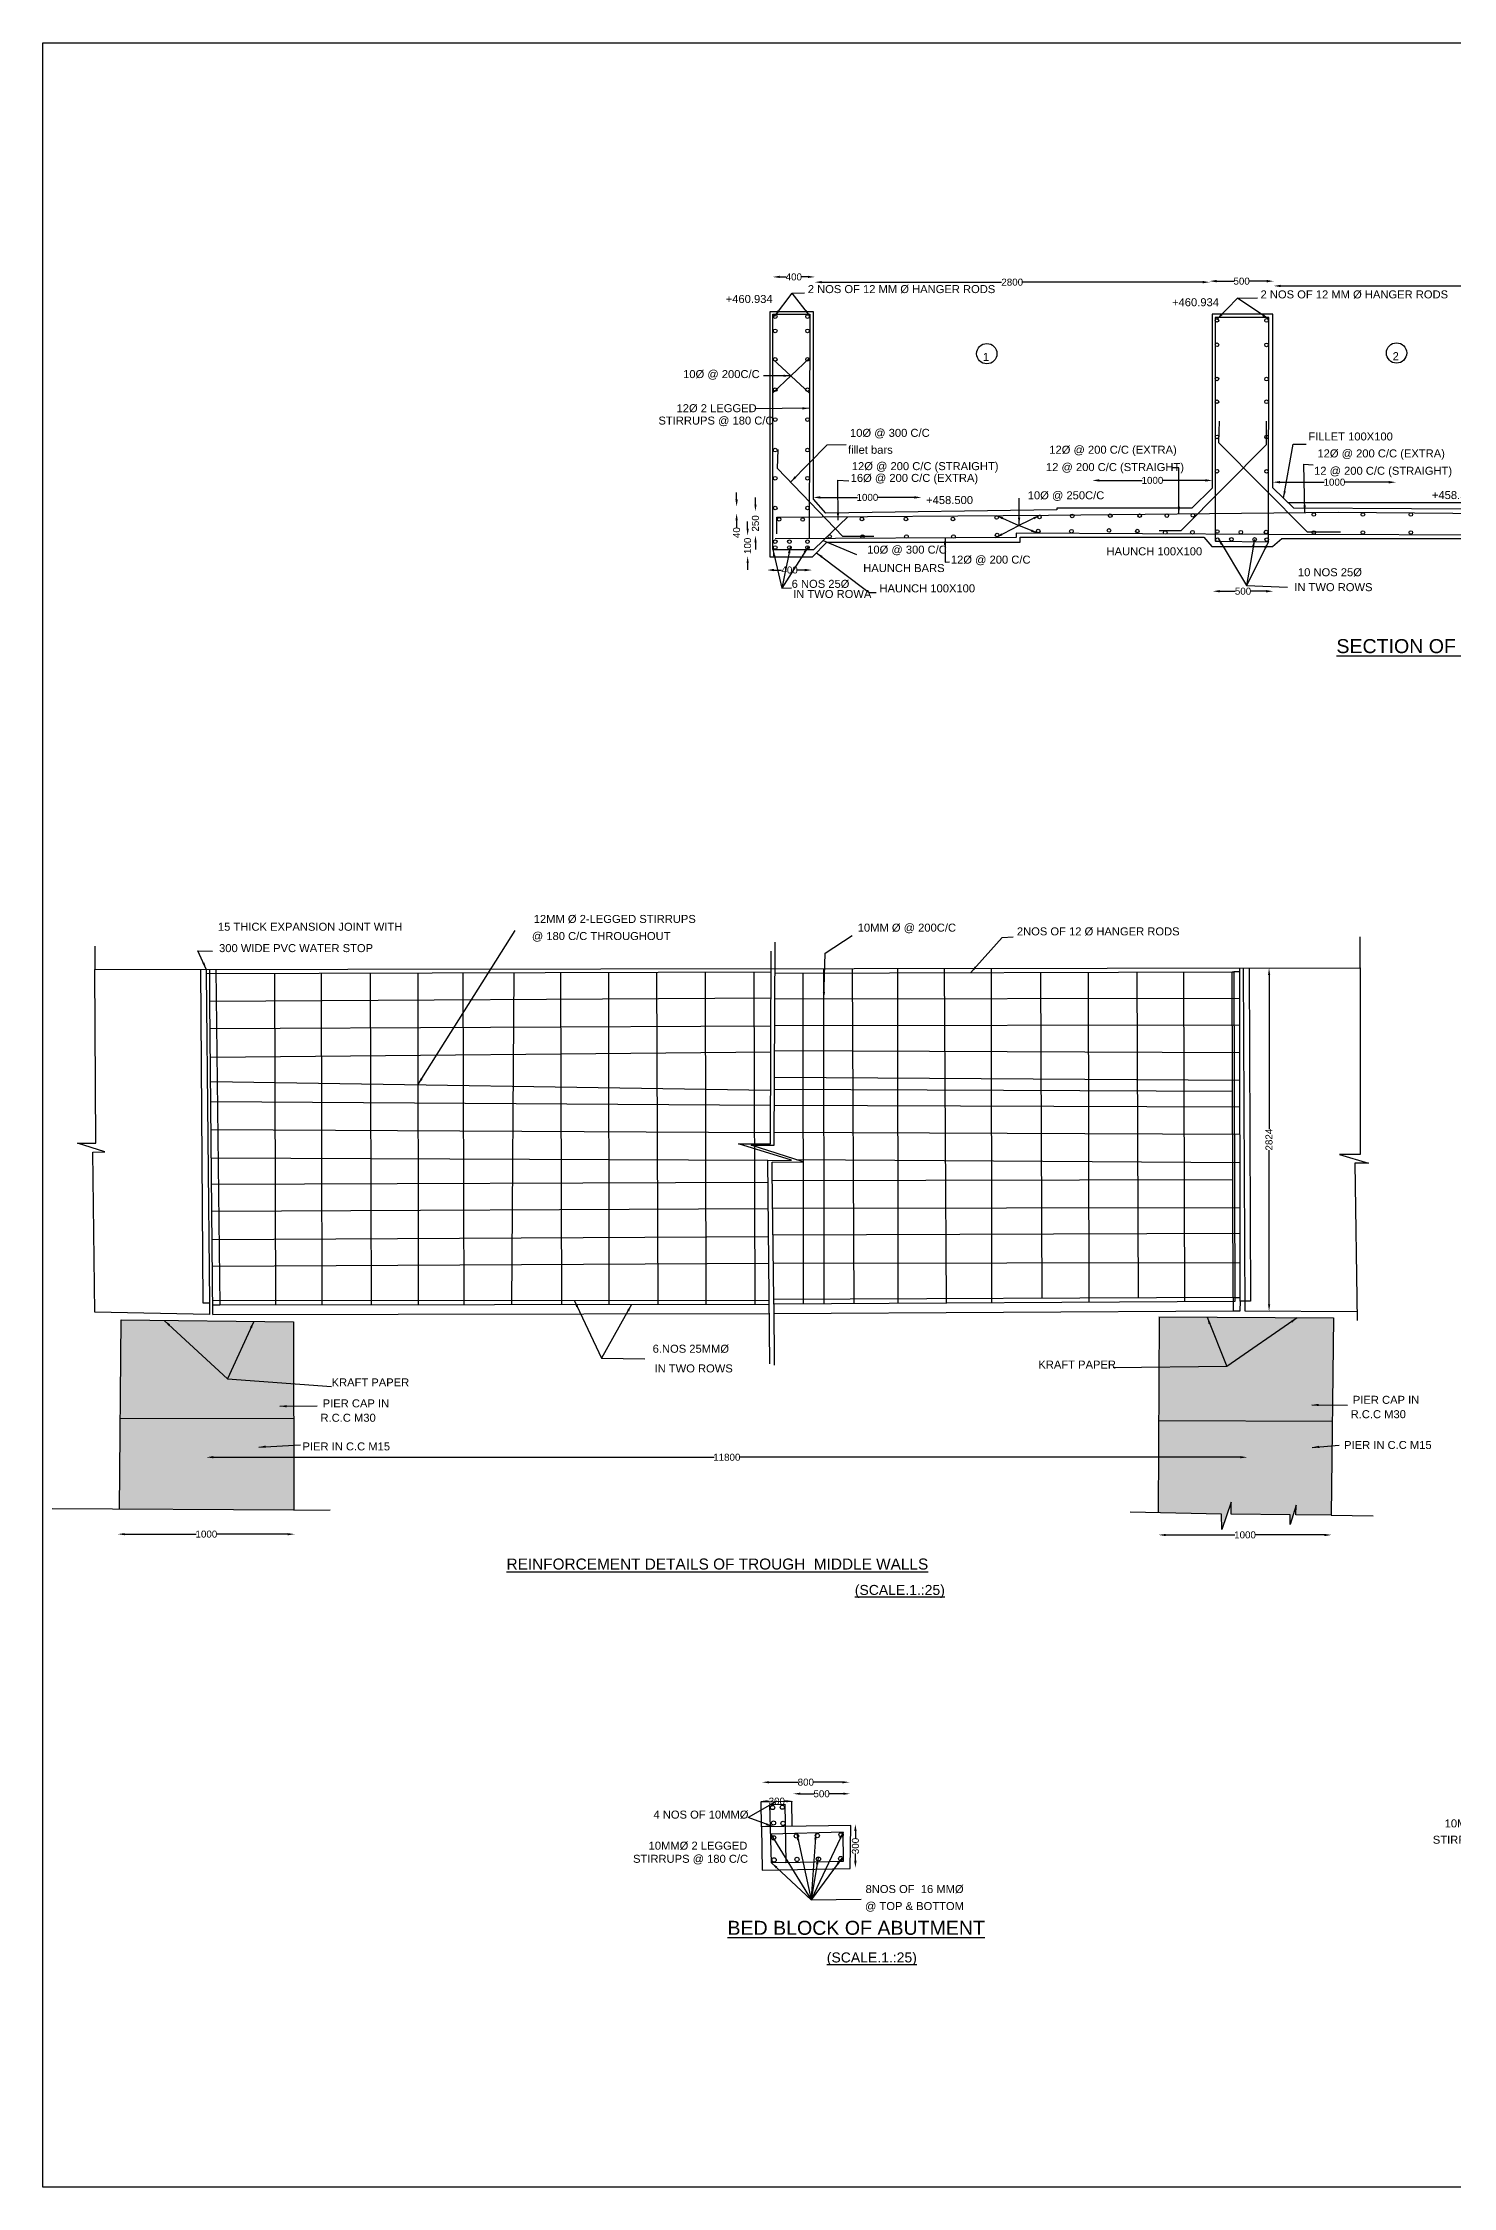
# Model space of a CAD drawing. Header units: millimetres. Extents: x 2522168 to 2539853, y 44351392 to 44362110.
# Drawn here: x 2522168 to 2529219, y 44351392 to 44362110 of the extents above; entities that cross this region are included whole.
import ezdxf

# ---------------------------------------------------------------- set-up
doc = ezdxf.new("R2010")
doc.units = ezdxf.units.MM
doc.header["$MEASUREMENT"] = 0
for name, color, linetype in [('DIMENSION', 7, 'Continuous'), ('DRAWING', 2, 'Continuous'), ('TEXT', 7, 'Continuous')]:
    doc.layers.add(name, color=color, linetype=linetype)
doc.styles.get("Standard").update_dxf_attribs({"font": 'arial.ttf', "height": 35})
doc.dimstyles.get("Standard").update_dxf_attribs({"dimtxt": 35, "dimasz": 35, "dimexe": 0.18, "dimexo": 0.0625, "dimgap": 0.09, "dimtad": 0, "dimdec": 0, "dimzin": 0, "dimdsep": 46, "dimtxsty": 'Standard', "dimcen": 0.09, "dimse1": 1, "dimse2": 1, "dimadec": 0, "dimazin": 0, "dimtfac": 1, "dimtdec": 0, "dimtofl": 0, "dimtmove": 0, "dimatfit": 3, "dimfxl": 1, "dimtolj": 1, "dimtzin": 0, "dimarcsym": 0})
pattern_1 = [(50, (0, 0), (35.86300913, -3.13760675), [3.75, -41.25]), (355, (0, 0), (-6.93756668, 37.609606685), [3, -33]), (100.4514, (2.99, -0.26), (28.925469086, 34.471977103), [3.1870095, -35.0571056]), (46.1842, (0, 10), (53.36205243, -8.275950716), [5.625, -61.875]), (96.6356, (4.447, 9.31), (46.73313528, 48.705893545), [4.7805144, -52.58565]), (351.1842, (0, 10), (46.73309726, 48.705930046), [4.5, -49.5]), (21, (5, 7.5), (29.845352606, -20.130944533), [3.75, -41.25]), (326, (5, 7.5), (12.165766596, 36.257502252), [3, -33]), (71.4514, (7.487, 5.822), (42.01113143, 16.126524835), [3.1870095, -35.0571056]), (37.5, (0, 0), (0.607992766, 16.6446926916), [0, -32.6, 0, -33.5, 0, -33.125]), (7.5, (0, 0), (13.153476872, 19.720585594), [0, -19.1, 0, -31.85, 0, -12.625]), (327.5, (-11.15, 0), (26.6911218086, -1.1277435867), [0, -12.5, 0, -39, 0, -51.75]), (317.5, (-16.15, 0), (29.159308467, 5.005249117), [0, -16.25, 0, -25.9, 0, -36.75])]

# ---------------------------------------------------------------- blocks, each defined once
blk = doc.blocks.new('*D53')
at = {"layer": 'Defpoints', "color": 0, "transparency": 16777216}
for p in [(2525817, 44360934), (2526030, 44360940), (2526030, 44360934)]:
    blk.add_point(p, dxfattribs=at)
at = {"layer": 'DIMENSION', "color": 0, "lineweight": -2, "transparency": 16777216}
for p, q in [((2525852, 44360940), (2525884, 44360940)), ((2525994, 44360940), (2525963, 44360940))]:
    blk.add_line(p, q, dxfattribs=at)
at = {"layer": 'DIMENSION', "color": 0, "transparency": 16777216}
for points in [[(2525852, 44360946), (2525852, 44360935), (2525817, 44360940)], [(2525994, 44360946), (2525994, 44360935), (2526030, 44360940)]]:
    blk.add_solid(points, dxfattribs=at)
at = {"layer": 'DIMENSION', "color": 0, "transparency": 16777216, "insert": (2525923, 44360940), "char_height": 35, "attachment_point": 5}
blk.add_mtext('\\A1;400', dxfattribs=at)
blk = doc.blocks.new('*D54')
at = {"layer": 'Defpoints', "color": 0, "transparency": 16777216}
for p in [(2526028, 44360940), (2528002, 44360932), (2528002, 44360914)]:
    blk.add_point(p, dxfattribs=at)
at = {"layer": 'DIMENSION', "color": 0, "lineweight": -2, "transparency": 16777216}
for p, q in [((2526063, 44360914), (2526962, 44360914)), ((2527967, 44360914), (2527068, 44360914))]:
    blk.add_line(p, q, dxfattribs=at)
at = {"layer": 'DIMENSION', "color": 0, "transparency": 16777216}
for points in [[(2526063, 44360920), (2526063, 44360908), (2526028, 44360914)], [(2527967, 44360920), (2527967, 44360908), (2528002, 44360914)]]:
    blk.add_solid(points, dxfattribs=at)
at = {"layer": 'DIMENSION', "color": 0, "transparency": 16777216, "insert": (2527015, 44360914), "char_height": 35, "attachment_point": 5}
blk.add_mtext('\\A1;2800', dxfattribs=at)
blk = doc.blocks.new('*D55')
at = {"layer": 'Defpoints', "color": 0, "transparency": 16777216}
for p in [(2528002, 44360914), (2528322, 44360919), (2528322, 44360912)]:
    blk.add_point(p, dxfattribs=at)
at = {"layer": 'DIMENSION', "color": 0, "lineweight": -2, "transparency": 16777216}
for p, q in [((2528037, 44360919), (2528124, 44360919)), ((2528288, 44360919), (2528201, 44360919))]:
    blk.add_line(p, q, dxfattribs=at)
at = {"layer": 'DIMENSION', "color": 0, "transparency": 16777216}
for points in [[(2528037, 44360925), (2528037, 44360913), (2528002, 44360919)], [(2528288, 44360925), (2528288, 44360913), (2528322, 44360919)]]:
    blk.add_solid(points, dxfattribs=at)
at = {"layer": 'DIMENSION', "color": 0, "transparency": 16777216, "insert": (2528162, 44360919), "char_height": 35, "attachment_point": 5}
blk.add_mtext('\\A1;500', dxfattribs=at)
blk = doc.blocks.new('*D56')
at = {"layer": 'Defpoints', "color": 0, "transparency": 16777216}
for p in [(2528322, 44360919), (2530436, 44360922), (2530436, 44360895)]:
    blk.add_point(p, dxfattribs=at)
at = {"layer": 'DIMENSION', "color": 0, "lineweight": -2, "transparency": 16777216}
for p, q in [((2528358, 44360895), (2529327, 44360895)), ((2530401, 44360895), (2529432, 44360895))]:
    blk.add_line(p, q, dxfattribs=at)
at = {"layer": 'DIMENSION', "color": 0, "transparency": 16777216}
for points in [[(2528358, 44360901), (2528358, 44360889), (2528322, 44360895)], [(2530401, 44360901), (2530401, 44360889), (2530436, 44360895)]]:
    blk.add_solid(points, dxfattribs=at)
at = {"layer": 'DIMENSION', "color": 0, "transparency": 16777216, "insert": (2529379, 44360895), "char_height": 35, "attachment_point": 5}
blk.add_mtext('\\A1;2800', dxfattribs=at)
blk = doc.blocks.new('*D63')
at = {"layer": 'Defpoints', "color": 0, "transparency": 16777216}
for p in [(2528318, 44359912), (2528934, 44359914), (2528934, 44359910)]:
    blk.add_point(p, dxfattribs=at)
at = {"layer": 'DIMENSION', "color": 0, "lineweight": -2, "transparency": 16777216}
for p, q in [((2528354, 44359914), (2528575, 44359914)), ((2528898, 44359914), (2528677, 44359914))]:
    blk.add_line(p, q, dxfattribs=at)
at = {"layer": 'DIMENSION', "color": 0, "transparency": 16777216}
for points in [[(2528354, 44359920), (2528354, 44359908), (2528318, 44359914)], [(2528898, 44359920), (2528898, 44359908), (2528934, 44359914)]]:
    blk.add_solid(points, dxfattribs=at)
at = {"layer": 'DIMENSION', "color": 0, "transparency": 16777216, "insert": (2528626, 44359914), "char_height": 35, "attachment_point": 5}
blk.add_mtext('\\A1;1000', dxfattribs=at)
blk = doc.blocks.new('*D64')
at = {"layer": 'Defpoints', "color": 0, "transparency": 16777216}
for p in [(2527416, 44359923), (2527416, 44359912), (2528016, 44359916)]:
    blk.add_point(p, dxfattribs=at)
at = {"layer": 'DIMENSION', "color": 0, "lineweight": -2, "transparency": 16777216}
for p, q in [((2527450, 44359923), (2527665, 44359923)), ((2527980, 44359923), (2527766, 44359923))]:
    blk.add_line(p, q, dxfattribs=at)
at = {"layer": 'DIMENSION', "color": 0, "transparency": 16777216}
for points in [[(2527450, 44359929), (2527450, 44359917), (2527416, 44359923)], [(2527980, 44359929), (2527980, 44359917), (2528016, 44359923)]]:
    blk.add_solid(points, dxfattribs=at)
at = {"layer": 'DIMENSION', "color": 0, "transparency": 16777216, "insert": (2527716, 44359923), "char_height": 35, "attachment_point": 5}
blk.add_mtext('\\A1;1000', dxfattribs=at)
blk = doc.blocks.new('*D65')
at = {"layer": 'Defpoints', "color": 0, "transparency": 16777216}
for p in [(2528018, 44359366), (2528320, 44359369), (2528320, 44359362)]:
    blk.add_point(p, dxfattribs=at)
at = {"layer": 'DIMENSION', "color": 0, "lineweight": -2, "transparency": 16777216}
for p, q in [((2528053, 44359369), (2528130, 44359369)), ((2528284, 44359369), (2528207, 44359369))]:
    blk.add_line(p, q, dxfattribs=at)
at = {"layer": 'DIMENSION', "color": 0, "transparency": 16777216}
for points in [[(2528053, 44359375), (2528053, 44359363), (2528018, 44359369)], [(2528284, 44359375), (2528284, 44359363), (2528320, 44359369)]]:
    blk.add_solid(points, dxfattribs=at)
at = {"layer": 'DIMENSION', "color": 0, "transparency": 16777216, "insert": (2528169, 44359369), "char_height": 35, "attachment_point": 5}
blk.add_mtext('\\A1;500', dxfattribs=at)
blk = doc.blocks.new('*D66')
at = {"layer": 'Defpoints', "color": 0, "transparency": 16777216}
for p in [(2526014, 44359475), (2525790, 44359470), (2526014, 44359468)]:
    blk.add_point(p, dxfattribs=at)
at = {"layer": 'DIMENSION', "color": 0, "lineweight": -2, "transparency": 16777216}
for p, q in [((2525824, 44359475), (2525862, 44359475)), ((2525978, 44359475), (2525941, 44359475))]:
    blk.add_line(p, q, dxfattribs=at)
at = {"layer": 'DIMENSION', "color": 0, "transparency": 16777216}
for points in [[(2525824, 44359481), (2525824, 44359469), (2525790, 44359475)], [(2525978, 44359481), (2525978, 44359469), (2526014, 44359475)]]:
    blk.add_solid(points, dxfattribs=at)
at = {"layer": 'DIMENSION', "color": 0, "transparency": 16777216, "insert": (2525902, 44359475), "char_height": 35, "attachment_point": 5}
blk.add_mtext('\\A1;400', dxfattribs=at)
blk = doc.blocks.new('*D67')
at = {"layer": 'Defpoints', "color": 0, "transparency": 16777216}
for p in [(2525688, 44359647), (2525684, 44359546), (2525692, 44359546)]:
    blk.add_point(p, dxfattribs=at)
at = {"layer": 'DIMENSION', "color": 0, "lineweight": -2, "transparency": 16777216}
for p, q in [((2525692, 44359682), (2525692, 44359717)), ((2525692, 44359510), (2525692, 44359476))]:
    blk.add_line(p, q, dxfattribs=at)
at = {"layer": 'DIMENSION', "color": 0, "transparency": 16777216}
for points in [[(2525687, 44359682), (2525698, 44359682), (2525692, 44359647)], [(2525687, 44359510), (2525698, 44359510), (2525692, 44359546)]]:
    blk.add_solid(points, dxfattribs=at)
at = {"layer": 'DIMENSION', "color": 0, "transparency": 16777216, "insert": (2525692, 44359596), "char_height": 35, "attachment_point": 5, "rotation": 90}
blk.add_mtext('\\A1;100', dxfattribs=at)
blk = doc.blocks.new('*D68')
at = {"layer": 'Defpoints', "color": 0, "transparency": 16777216}
for p in [(2525684, 44359768), (2525731, 44359768), (2525678, 44359648)]:
    blk.add_point(p, dxfattribs=at)
at = {"layer": 'DIMENSION', "color": 0, "lineweight": -2, "transparency": 16777216}
for p, q in [((2525731, 44359802), (2525731, 44359838)), ((2525731, 44359614), (2525731, 44359578))]:
    blk.add_line(p, q, dxfattribs=at)
at = {"layer": 'DIMENSION', "color": 0, "transparency": 16777216}
for points in [[(2525726, 44359802), (2525737, 44359802), (2525731, 44359768)], [(2525726, 44359614), (2525737, 44359614), (2525731, 44359648)]]:
    blk.add_solid(points, dxfattribs=at)
at = {"layer": 'DIMENSION', "color": 0, "transparency": 16777216, "insert": (2525731, 44359708), "char_height": 35, "attachment_point": 5, "rotation": 90}
blk.add_mtext('\\A1;250', dxfattribs=at)
blk = doc.blocks.new('*D69')
at = {"layer": 'Defpoints', "color": 0, "transparency": 16777216}
for p in [(2525637, 44359758), (2525638, 44359792), (2525638, 44359758)]:
    blk.add_point(p, dxfattribs=at)
at = {"layer": 'DIMENSION', "color": 0, "lineweight": -2, "transparency": 16777216}
for p, q in [((2525637, 44359828), (2525637, 44359862)), ((2525637, 44359723), (2525637, 44359688))]:
    blk.add_line(p, q, dxfattribs=at)
at = {"layer": 'DIMENSION', "color": 0, "transparency": 16777216}
for points in [[(2525631, 44359828), (2525643, 44359828), (2525637, 44359792)], [(2525631, 44359723), (2525643, 44359723), (2525637, 44359758)]]:
    blk.add_solid(points, dxfattribs=at)
at = {"layer": 'DIMENSION', "color": 0, "transparency": 16777216, "insert": (2525637, 44359662), "char_height": 35, "attachment_point": 5, "rotation": 90}
blk.add_mtext('\\A1;40', dxfattribs=at)
blk = doc.blocks.new('*D70')
at = {"layer": 'Defpoints', "color": 0, "transparency": 16777216}
for p in [(2528299, 44357486), (2528302, 44357486), (2528304, 44355769)]:
    blk.add_point(p, dxfattribs=at)
at = {"layer": 'TEXT', "color": 0, "lineweight": -2, "transparency": 16777216}
for p, q in [((2528299, 44357451), (2528299, 44356680)), ((2528299, 44355804), (2528299, 44356575))]:
    blk.add_line(p, q, dxfattribs=at)
at = {"layer": 'TEXT', "color": 0, "transparency": 16777216}
for points in [[(2528294, 44357451), (2528305, 44357451), (2528299, 44357486)], [(2528294, 44355804), (2528305, 44355804), (2528299, 44355769)]]:
    blk.add_solid(points, dxfattribs=at)
at = {"layer": 'TEXT', "color": 0, "transparency": 16777216, "insert": (2528299, 44356628), "char_height": 35, "attachment_point": 5, "rotation": 90}
blk.add_mtext('\\A1;2824', dxfattribs=at)
blk = doc.blocks.new('*D71')
at = {"layer": 'Defpoints', "color": 0, "transparency": 16777216}
for p in [(2527746, 44354652), (2528612, 44354652), (2528612, 44354641)]:
    blk.add_point(p, dxfattribs=at)
at = {"layer": 'TEXT', "color": 0, "lineweight": -2, "transparency": 16777216}
for p, q in [((2527782, 44354652), (2528128, 44354652)), ((2528576, 44354652), (2528230, 44354652))]:
    blk.add_line(p, q, dxfattribs=at)
at = {"layer": 'TEXT', "color": 0, "transparency": 16777216}
for points in [[(2527782, 44354657), (2527782, 44354646), (2527746, 44354652)], [(2528576, 44354657), (2528576, 44354646), (2528612, 44354652)]]:
    blk.add_solid(points, dxfattribs=at)
at = {"layer": 'TEXT', "color": 0, "transparency": 16777216, "insert": (2528179, 44354652), "char_height": 35, "attachment_point": 5}
blk.add_mtext('\\A1;1000', dxfattribs=at)
blk = doc.blocks.new('*D72')
at = {"layer": 'Defpoints', "color": 0, "transparency": 16777216}
for p in [(2522543, 44354665), (2523428, 44354664), (2523428, 44354656)]:
    blk.add_point(p, dxfattribs=at)
at = {"layer": 'TEXT', "color": 0, "lineweight": -2, "transparency": 16777216}
for p, q in [((2522578, 44354656), (2522935, 44354656)), ((2523393, 44354656), (2523036, 44354656))]:
    blk.add_line(p, q, dxfattribs=at)
at = {"layer": 'TEXT', "color": 0, "transparency": 16777216}
for points in [[(2522578, 44354661), (2522578, 44354650), (2522543, 44354656)], [(2523393, 44354661), (2523393, 44354650), (2523428, 44354656)]]:
    blk.add_solid(points, dxfattribs=at)
at = {"layer": 'TEXT', "color": 0, "transparency": 16777216, "insert": (2522986, 44354656), "char_height": 35, "attachment_point": 5}
blk.add_mtext('\\A1;1000', dxfattribs=at)
blk = doc.blocks.new('*D73')
at = {"layer": 'Defpoints', "color": 0, "transparency": 16777216}
for p in [(2522986, 44355042), (2528191, 44355040), (2528191, 44355032)]:
    blk.add_point(p, dxfattribs=at)
at = {"layer": 'DIMENSION', "color": 0, "lineweight": -2, "transparency": 16777216}
for p, q in [((2523020, 44355040), (2525524, 44355040)), ((2528156, 44355040), (2525652, 44355040))]:
    blk.add_line(p, q, dxfattribs=at)
at = {"layer": 'DIMENSION', "color": 0, "transparency": 16777216}
for points in [[(2523020, 44355046), (2523020, 44355035), (2522986, 44355040)], [(2528156, 44355046), (2528156, 44355035), (2528191, 44355040)]]:
    blk.add_solid(points, dxfattribs=at)
at = {"layer": 'DIMENSION', "color": 0, "transparency": 16777216, "insert": (2525588, 44355040), "char_height": 35, "attachment_point": 5}
blk.add_mtext('\\A1;11800', dxfattribs=at)
blk = doc.blocks.new('*D74')
at = {"layer": 'Defpoints', "color": 0, "transparency": 16777216}
for p in [(2525764, 44353379), (2526202, 44353416), (2526202, 44353388)]:
    blk.add_point(p, dxfattribs=at)
at = {"layer": 'DIMENSION', "color": 0, "lineweight": -2, "transparency": 16777216}
for p, q in [((2525799, 44353416), (2525944, 44353416)), ((2526166, 44353416), (2526021, 44353416))]:
    blk.add_line(p, q, dxfattribs=at)
at = {"layer": 'DIMENSION', "color": 0, "transparency": 16777216}
for points in [[(2525799, 44353421), (2525799, 44353410), (2525764, 44353416)], [(2526166, 44353421), (2526166, 44353410), (2526202, 44353416)]]:
    blk.add_solid(points, dxfattribs=at)
at = {"layer": 'DIMENSION', "color": 0, "transparency": 16777216, "insert": (2525983, 44353416), "char_height": 35, "attachment_point": 5}
blk.add_mtext('\\A1;800', dxfattribs=at)
blk = doc.blocks.new('*D75')
at = {"layer": 'Defpoints', "color": 0, "transparency": 16777216}
for p in [(2525756, 44353351), (2525920, 44353354), (2525920, 44353321)]:
    blk.add_point(p, dxfattribs=at)
at = {"layer": 'DIMENSION', "color": 0, "lineweight": -2, "transparency": 16777216}
for p, q in [((2525792, 44353321), (2525800, 44353321)), ((2525885, 44353321), (2525877, 44353321))]:
    blk.add_line(p, q, dxfattribs=at)
at = {"layer": 'DIMENSION', "color": 0, "transparency": 16777216}
for points in [[(2525792, 44353326), (2525792, 44353315), (2525756, 44353321)], [(2525885, 44353326), (2525885, 44353315), (2525920, 44353321)]]:
    blk.add_solid(points, dxfattribs=at)
at = {"layer": 'DIMENSION', "color": 0, "transparency": 16777216, "insert": (2525838, 44353321), "char_height": 35, "attachment_point": 5}
blk.add_mtext('\\A1;300', dxfattribs=at)
blk = doc.blocks.new('*D76')
at = {"layer": 'Defpoints', "color": 0, "transparency": 16777216}
for p in [(2525920, 44353354), (2526204, 44353359), (2526204, 44353358)]:
    blk.add_point(p, dxfattribs=at)
at = {"layer": 'DIMENSION', "color": 0, "lineweight": -2, "transparency": 16777216}
for p, q in [((2525955, 44353358), (2526024, 44353358)), ((2526170, 44353358), (2526101, 44353358))]:
    blk.add_line(p, q, dxfattribs=at)
at = {"layer": 'DIMENSION', "color": 0, "transparency": 16777216}
for points in [[(2525955, 44353364), (2525955, 44353353), (2525920, 44353358)], [(2526170, 44353364), (2526170, 44353353), (2526204, 44353358)]]:
    blk.add_solid(points, dxfattribs=at)
at = {"layer": 'DIMENSION', "color": 0, "transparency": 16777216, "insert": (2526062, 44353358), "char_height": 35, "attachment_point": 5}
blk.add_mtext('\\A1;500', dxfattribs=at)
blk = doc.blocks.new('*D77')
at = {"layer": 'Defpoints', "color": 0, "transparency": 16777216}
for p in [(2526251, 44353206), (2526231, 44352988), (2526246, 44352988)]:
    blk.add_point(p, dxfattribs=at)
at = {"layer": 'DIMENSION', "color": 0, "lineweight": -2, "transparency": 16777216}
for p, q in [((2526231, 44353172), (2526231, 44353136)), ((2526231, 44353023), (2526231, 44353059))]:
    blk.add_line(p, q, dxfattribs=at)
at = {"layer": 'DIMENSION', "color": 0, "transparency": 16777216}
for points in [[(2526225, 44353172), (2526237, 44353172), (2526231, 44353206)], [(2526225, 44353023), (2526237, 44353023), (2526231, 44352988)]]:
    blk.add_solid(points, dxfattribs=at)
at = {"layer": 'DIMENSION', "color": 0, "transparency": 16777216, "insert": (2526231, 44353097), "char_height": 35, "attachment_point": 5, "rotation": 90}
blk.add_mtext('\\A1;300', dxfattribs=at)
blk = doc.blocks.new('*D84')
at = {"layer": 'Defpoints', "color": 0, "transparency": 16777216}
for p in [(2526021, 44359830), (2526562, 44359838), (2526562, 44359830)]:
    blk.add_point(p, dxfattribs=at)
at = {"layer": 'DIMENSION', "color": 0, "lineweight": -2, "transparency": 16777216}
for p, q in [((2526056, 44359838), (2526241, 44359838)), ((2526526, 44359838), (2526342, 44359838))]:
    blk.add_line(p, q, dxfattribs=at)
at = {"layer": 'DIMENSION', "color": 0, "transparency": 16777216}
for points in [[(2526056, 44359844), (2526056, 44359832), (2526021, 44359838)], [(2526526, 44359844), (2526526, 44359832), (2526562, 44359838)]]:
    blk.add_solid(points, dxfattribs=at)
at = {"layer": 'DIMENSION', "color": 0, "transparency": 16777216, "insert": (2526291, 44359838), "char_height": 35, "attachment_point": 5}
blk.add_mtext('\\A1;1000', dxfattribs=at)

msp = doc.modelspace()

# ---------------------------------------------------------------- hatches: boundary and pattern name
at = {"layer": 'DIMENSION'}
h = msp.add_hatch(dxfattribs=at)
h.set_pattern_fill('AR-CONC', color=0, scale=5, style=0)
h.set_pattern_definition(pattern_1)
h.paths.add_polyline_path([(2523421.5, 44355717.5), (2522560.5, 44355726.5), (2522555.6, 44355233.5), (2523422.8, 44355235.8)])
h = msp.add_hatch(dxfattribs=at)
h.set_pattern_fill('AR-CONC', color=0, scale=5, style=0)
h.set_pattern_definition(pattern_1)
h.paths.add_polyline_path([(2528621, 44355736.5), (2527752, 44355741.5), (2527749, 44355224), (2528615, 44355221)])
h = msp.add_hatch(dxfattribs=at)
h.set_pattern_fill('AR-CONC', color=0, scale=5, style=0)
h.set_pattern_definition(pattern_1)
h.paths.add_polyline_path([(2523422.8, 44355235.8), (2522555.6, 44355233.5), (2522551, 44354780.5), (2523424, 44354776.5)])
h = msp.add_hatch(dxfattribs=at)
h.set_pattern_fill('AR-CONC', color=0, scale=5, style=0)
h.set_pattern_definition(pattern_1)
h.paths.add_polyline_path([(2528615, 44355221), (2527749, 44355224), (2527746.4, 44354761.9), (2528062, 44354755), (2528063, 44354678.5), (2528109.7, 44354816), (2528109, 44354755.5), (2528405, 44354752), (2528405, 44354704.5), (2528434.2, 44354801), (2528433.5, 44354752.5), (2528609.5, 44354750)])

# ---------------------------------------------------------------- linework, layer by layer
at = {"layer": 'DIMENSION', "color": 0}
msp.add_lwpolyline([(2539853, 44351392), (2522168.5, 44351392), (2522168.5, 44362110), (2539853, 44362110)], close=True, dxfattribs=at)
for points in [[(2528318.5, 44359885.5), (2528318.5, 44360754.5), (2528015.5, 44360754.5), (2528015.5, 44359916), (2528015.5, 44359884.5), (2527912.5, 44359785), (2527238.5, 44359785), (2527238.5, 44359775.5), (2526083.5, 44359760), (2526021, 44359829.5), (2526021, 44360765), (2525802.9, 44360765)], [(2525802.9, 44360765), (2525802.9, 44360761.3)], [(2525802.9, 44360761.3), (2525802.9, 44359540.4), (2526015.9, 44359540.4), (2526087.3, 44359613.9)], [(2525802.9, 44360761.3), (2525802.9, 44359540.4), (2526015.9, 44359540.4), (2526087.3, 44359613.9), (2527054.1, 44359613.9), (2527054.1, 44359640), (2527972.6, 44359640), (2528013.2, 44359592), (2528315.8, 44359592), (2528362.6, 44359633.4), (2529599.5, 44359633.4), (2529599.5, 44359555.7)], [(2525817.5, 44359578), (2525817.5, 44360753.5), (2526002.5, 44360753.5), (2525999.5, 44359631.5)], [(2528032, 44359619), (2528296, 44359616.5), (2528298, 44360736.5), (2528029.5, 44360737), (2528029, 44359619.5)], [(2526001.9, 44360534.5), (2525817.5, 44360361)], [(2525817.5, 44360529), (2526001.4, 44360359)], [(2527750.5, 44359672.5), (2527860.5, 44359672.5), (2528287, 44360102.5), (2528287, 44360218.5)], [(2528049.5, 44360218.5), (2528046.5, 44360113), (2528490.5, 44359666.5), (2528657, 44359665.5)], [(2526322.5, 44359643), (2526168.5, 44359642), (2525842, 44359982.5), (2525845, 44360077)], [(2529599.5, 44359778), (2528423.5, 44359783.5), (2528318.5, 44359885.5)], [(2528394.4, 44359811.8), (2529599.5, 44359811.8)], [(2525838, 44359656.5), (2525838, 44359739), (2527197, 44359749.5), (2528645.5, 44359764.5), (2529599.5, 44359755.5)], [(2526070, 44359623), (2526192, 44359740)], [(2525817.5, 44359578), (2526023.5, 44359578), (2526070, 44359623), (2526236, 44359553.5)], [(2529599.5, 44359650.1), (2528298, 44359652), (2527034.3, 44359659.3), (2527034.2, 44359637.9), (2525830, 44359630.5)], [(2528032, 44359619), (2528029, 44359619), (2528029, 44359619.5)], [(2522985.5, 44357479.2), (2522985.5, 44357457.5), (2523002, 44355812.2)], [(2522985.5, 44357457.5), (2525809.2, 44357466.5)], [(2525808.8, 44357334.5), (2523004, 44357318), (2523003.8, 44357479.2)], [(2525828.8, 44357460.1), (2528119, 44357466.2)], [(2526675, 44357483.9), (2526684.4, 44355809.9)], [(2526913, 44355811.1), (2526910.9, 44357484.2)], [(2527156.5, 44357463.6), (2527163.6, 44355833.8)], [(2527400.5, 44355813.9), (2527396, 44357464.3)], [(2527638, 44357464.9), (2527645.1, 44355835.9)], [(2527877.5, 44355816.6), (2527873, 44357465.6)], [(2528128.5, 44355837.9), (2528119.5, 44355838), (2528115, 44357466.5), (2528123, 44357466)], [(2528152.9, 44357466), (2528123, 44357466), (2528128.5, 44355838), (2528155, 44355838)], [(2528178.8, 44355820.4), (2528155, 44355820.3), (2528152.9, 44357485.7)], [(2528199.5, 44357485.8), (2528207, 44355820.5), (2528178.8, 44355820.4)], [(2528153.1, 44357332.5), (2525828.2, 44357330.5)], [(2523005.3, 44357183), (2525808.3, 44357196.5)], [(2525827.7, 44357198), (2528153.3, 44357201)], [(2525807.9, 44357065), (2523006.6, 44357039)], [(2528153.4, 44357061.5), (2525827.1, 44357071.8)], [(2523007.7, 44356918.5), (2525807.3, 44356875)], [(2525826.5, 44356940), (2528153.6, 44356925.5)], [(2525807.1, 44356798), (2523008.6, 44356817.6)], [(2525825.9, 44356800), (2528153.8, 44356792)], [(2528116.7, 44356868), (2525826.2, 44356878.2)], [(2523009.9, 44356678.5), (2525806.7, 44356663)], [(2528154, 44356653), (2525825.3, 44356663.3)], [(2525793, 44356524), (2523011.2, 44356536)], [(2525934.5, 44356528.1), (2528154.1, 44356513.5)], [(2523012.5, 44356406), (2525794, 44356415.5)], [(2528117.9, 44356426.5), (2525816.1, 44356421.4)], [(2525795.3, 44356282), (2523013.7, 44356269)], [(2525817.8, 44356285.4), (2528154.4, 44356288.3)], [(2528154.6, 44356159), (2525819.4, 44356150)], [(2523015, 44356128.5), (2525796.6, 44356143)], [(2525797.8, 44356008.5), (2523016.3, 44355993.5)], [(2525821.2, 44356010.2), (2528154.8, 44356013.1)], [(2528119.5, 44355838), (2525822, 44355828)], [(2523017.9, 44355823), (2525799.5, 44355826)], [(2525765, 44352976.5), (2526205, 44352984.5), (2526207.5, 44353200), (2525761.5, 44353193), (2525759.5, 44353318), (2525910.9, 44353320.4), (2525912.9, 44353195.4)], [(2525803.5, 44353305), (2525878, 44353306.5), (2525883.9, 44353015), (2525811.5, 44353013.5), (2525803.5, 44353305)], [(2525761.5, 44353193), (2525765.4, 44352976.5)], [(2525883.9, 44353015), (2526172.2, 44353020.8), (2526169.3, 44353166.6), (2525807.6, 44353156.6)]]:
    msp.add_lwpolyline(points, dxfattribs=at)
for centre, radius in [((2525830, 44360742), 9), ((2525830, 44360670.5), 9), ((2525991.5, 44360742), 9), ((2525991.5, 44360670.5), 9), ((2528039, 44360723), 9), ((2528286.5, 44360722.5), 9), ((2526888, 44360556.5), 50.8), ((2528039, 44360601), 9), ((2528286.5, 44360600.5), 9), ((2528936.5, 44360560), 50.8), ((2525830, 44360528), 9), ((2525991.5, 44360528), 9), ((2528039, 44360430), 9), ((2528286.5, 44360429.5), 9), ((2525830, 44360376.5), 9), ((2525991.5, 44360376.5), 9), ((2525830, 44360227), 9), ((2525991.5, 44360227), 9), ((2528039, 44360316.5), 9), ((2528286.5, 44360316), 9), ((2528039, 44360140.5), 9), ((2528286.5, 44360140), 9), ((2525830, 44360074.5), 9), ((2525991.5, 44360074.5), 9), ((2525830, 44359934), 9), ((2525991.5, 44359934), 9), ((2528039, 44359969), 9), ((2528286.5, 44359968.5), 9), ((2525830, 44359785), 9), ((2525991.5, 44359785), 9), ((2525849.5, 44359728.5), 9), ((2525967.5, 44359727.5), 9), ((2526263.5, 44359730), 9), ((2526483.5, 44359730), 9), ((2526718.5, 44359730), 9), ((2526937, 44359737.5), 9), ((2527151.5, 44359740), 9), ((2527315, 44359745.5), 9), ((2527505, 44359746.5), 9), ((2527652, 44359746.5), 9), ((2527788, 44359747), 9), ((2527918.5, 44359748.5), 9), ((2528523, 44359752.5), 9), ((2528768.5, 44359752.5), 9), ((2529008, 44359752.5), 9), ((2525830, 44359617), 9), ((2525830, 44359587.5), 9), ((2525901, 44359617), 9), ((2525901, 44359587.5), 9), ((2525991.5, 44359617), 9), ((2525991.5, 44359587.5), 9), ((2526102, 44359642.5), 9), ((2526266, 44359642.5), 9), ((2526486, 44359642.5), 9), ((2526721, 44359642.5), 9), ((2526939.5, 44359650), 9), ((2527145, 44359670), 9), ((2527311, 44359669), 9), ((2527499, 44359673), 9), ((2527640.5, 44359670), 9), ((2527780, 44359662.5), 9), ((2527916, 44359664), 9), ((2528040.5, 44359667.5), 9), ((2528041.5, 44359626.5), 9), ((2528111, 44359628.5), 9), ((2528158, 44359664), 9), ((2528227, 44359628), 9), ((2528284.5, 44359665), 9), ((2528287.5, 44359627), 9), ((2528523, 44359662.5), 9), ((2528768.5, 44359662.5), 9), ((2529008, 44359662.5), 9), ((2525817, 44353289.5), 10.6), ((2525865.5, 44353291), 10.6), ((2525821.5, 44353212), 10.6), ((2525822, 44353138), 10.6), ((2525869.5, 44353210), 10.6), ((2525936, 44353147.5), 10.6), ((2526040.5, 44353149), 10.6), ((2526159.5, 44353153), 10.6), ((2525939, 44353030), 10.6), ((2526046, 44353032), 10.6), ((2526157.5, 44353034.5), 10.6), ((2525824.5, 44353027.5), 10.6)]:
    msp.add_circle(centre, radius, dxfattribs=at)
at = {"layer": 'DRAWING', "color": 0}
for points in [[(2522428, 44357595.5), (2522428, 44357478.5), (2528754.5, 44357486.5), (2528754.5, 44357641)], [(2525802.5, 44355507), (2525793, 44356524), (2525912, 44356524.5), (2525646.5, 44356607), (2525806.5, 44356607), (2525809.5, 44357570.5)], [(2525823.5, 44355805), (2525823.4, 44355828), (2525815.5, 44356472), (2525815, 44356515), (2525969.9, 44356516.8), (2525710.5, 44356599.5), (2525825, 44356599.5), (2525829.5, 44357614.5)], [(2522957, 44357479.2), (2522969, 44355812), (2523002, 44355812.2), (2523002.4, 44355753), (2522427.5, 44355765.5), (2522419, 44356565.5), (2522478.5, 44356566.1), (2522341, 44356610.5), (2522432.5, 44356611), (2522428, 44357478.5)], [(2523034, 44357479.3), (2523053, 44355800), (2523018.1, 44355799.7)], [(2523334, 44355800.5), (2523328.7, 44357458.6)], [(2523560.5, 44357459.3), (2523563.2, 44355800.8)], [(2523811.5, 44355801.2), (2523806.2, 44357460.1)], [(2524042.4, 44357460.9), (2524045.2, 44355801.6)], [(2524275, 44355802), (2524269.7, 44357461.6)], [(2524524, 44357462.4), (2524511, 44355802.4)], [(2524763, 44355802.8), (2524757.7, 44357463.1)], [(2524996, 44357463.9), (2524998.7, 44355803.2)], [(2525244, 44355803.6), (2525238.7, 44357464.7)], [(2525480.5, 44357465.5), (2525483.2, 44355804)], [(2525730.5, 44355804.4), (2525725.2, 44357466.2)], [(2525968, 44357460.4), (2525969.5, 44355805.8)], [(2526074.4, 44355806.4), (2526072.3, 44357483.1)], [(2526214.5, 44357483.3), (2526223.9, 44355807.3)], [(2526444.5, 44355808.5), (2526442.4, 44357483.6)], [(2528738.4, 44355766.4), (2528179, 44355770), (2528171.5, 44357485.8)], [(2528754.5, 44357486.5), (2528754.5, 44356553.5), (2528651.5, 44356553.5), (2528796, 44356509.5), (2528727.5, 44356509.5), (2528739, 44355724)], [(2523018.5, 44355754), (2523004, 44357318)], [(2528128.5, 44355838), (2528128.6, 44355818), (2525823.5, 44355805), (2525825.2, 44355500.5)], [(2528119.5, 44355838), (2528119.1, 44355772), (2528155.5, 44355771.8), (2528155.8, 44355820.3)], [(2522551, 44354780.5), (2522560.5, 44355726.5)], [(2522560.5, 44355726.5), (2523421.5, 44355717.5), (2523424, 44354776.5), (2523605, 44354777)], [(2523018.5, 44355754), (2525800.1, 44355759.5)], [(2525799.7, 44355804.5), (2523053, 44355800)], [(2525823.8, 44355759.5), (2528119.1, 44355772)], [(2527746.4, 44354761.9), (2527752, 44355741.5)], [(2527748, 44355741.5), (2528621, 44355736.5), (2528609.5, 44354750), (2528819, 44354747.6)], [(2522555.6, 44355233.5), (2523422.8, 44355235.8)], [(2527749, 44355224), (2528615, 44355221)], [(2523424, 44354776.5), (2522215.5, 44354782)], [(2528609.5, 44354750), (2528433.5, 44354752.5), (2528434.2, 44354801), (2528405, 44354704.5), (2528405, 44354752), (2528109, 44354755.5), (2528109.7, 44354816), (2528063, 44354678.5), (2528062, 44354755), (2527604.5, 44354765)]]:
    msp.add_lwpolyline(points, dxfattribs=at)

# ---------------------------------------------------------------- texts
at = {"layer": 'DIMENSION', "color": 0}
for s, height, p in [('2 NOS OF 12 MM Ø HANGER RODS', 40, (2525992.8, 44360859.3)), ('2 NOS OF 12 MM Ø HANGER RODS', 40, (2528256.6, 44360832.8)), ('+460.934', 40, (2525582.5, 44360810)), ('+460.934 ', 40, (2527814.1, 44360793.6)), ('1', 40, (2526868.5, 44360520.5)), ('2', 40, (2528917, 44360524)), ('10Ø @ 200C/C', 40, (2525369.6, 44360434.5)), ('STIRRUPS @ 180 C/C', 40, (2525246.3, 44360202.1)), ('12Ø 2 LEGGED', 40, (2525336.6, 44360264)), ('10Ø @ 300 C/C', 40, (2526204, 44360140.7)), ('FILLET 100X100', 40, (2528495.6, 44360122.7)), ('fillet bars', 40, (2526194, 44360056.1)), ('12Ø @ 200 C/C (STRAIGHT)', 40, (2526213, 44359974.4)), ('12 @ 200 C/C (STRAIGHT)', 40, (2527183.7, 44359969.7)), ('12Ø @ 200 C/C (EXTRA)', 40, (2527200.4, 44360056.5)), ('12Ø @ 200 C/C (EXTRA)', 40, (2528541, 44360038)), ('16Ø @ 200 C/C (EXTRA)', 40, (2526207.3, 44359915.4)), ('12 @ 200 C/C (STRAIGHT)', 40, (2528524.3, 44359951.2)), ('+458.500', 40, (2526584.4, 44359804.8)), ('10Ø @ 250C/C', 40, (2527092.6, 44359828.6)), ('+458.500', 40, (2529113.3, 44359829.7)), ('10Ø @ 300 C/C', 40, (2526289.8, 44359557)), ('HAUNCH 100X100', 40, (2527486.5, 44359548.5)), ('HAUNCH BARS', 40, (2526270.1, 44359464.9)), ('12Ø @ 200 C/C', 40, (2526708.3, 44359507)), ('10 NOS 25Ø', 40, (2528443.5, 44359443.9)), ('6 NOS 25Ø ', 40, (2525912.2, 44359386)), ('IN TWO ROWA', 40, (2525919.7, 44359335.4)), ('HAUNCH 100X100', 40, (2526351.1, 44359363.5)), ('IN TWO ROWS', 40, (2528425.2, 44359369.4)), ('%%USECTION OF TROUGH WITH REINFORCEMENT DETAILS', 70, (2528636, 44359059.7)), ('15 THICK EXPANSION JOINT WITH', 40, (2523043.7, 44357672)), ('@ 180 C/C THROUGHOUT', 40, (2524613.4, 44357625.5)), ('12MM Ø 2-LEGGED STIRRUPS', 40, (2524622.7, 44357711)), ('10MM Ø @ 200C/C', 40, (2526242.6, 44357667.5)), ('2NOS OF 12 Ø HANGER RODS', 40, (2527038.3, 44357648.8)), ('300 WIDE PVC WATER STOP', 40, (2523049.5, 44357565.2)), ('6.NOS 25MMØ', 40, (2525217.3, 44355562.6)), ('KRAFT PAPER', 40, (2527145.7, 44355483.5)), ('KRAFT PAPER', 40, (2523612, 44355394.5)), ('IN TWO ROWS', 40, (2525226.8, 44355464.3)), ('PIER CAP IN', 40, (2523567.5, 44355289.5)), ('PIER CAP IN', 40, (2528718.1, 44355307.3)), ('R.C.C M30', 40, (2523556.5, 44355217.7)), ('R.C.C M30', 40, (2528707.1, 44355235.4)), ('PIER IN C.C M15', 40, (2523466.5, 44355074.5)), ('PIER IN C.C M15', 40, (2528674.3, 44355081.6)), ('%%UREINFORCEMENT DETAILS OF TROUGH  MIDDLE WALLS', 55, (2524486.5, 44354479)), ('%%U(SCALE.1.:25)', 50, (2526228, 44354352)), ('4 NOS OF 10MMØ', 40, (2525221.4, 44353234)), ('STIRRUPS @ 200 C/C', 40, (2529118, 44353108.4)), ('10MM Ø 2 LEGGED', 40, (2529177.1, 44353190)), ('STIRRUPS @ 180 C/C', 40, (2525119.3, 44353013.1)), ('10MMØ 2 LEGGED', 40, (2525197.1, 44353078.7)), ('8NOS OF  16 MMØ', 40, (2526281.6, 44352861.9)), ('%%UBED BLOCK OF ABUTMENT', 70, (2525591.3, 44352653.1)), ('@ TOP & BOTTOM', 40, (2526279.2, 44352776.9)), ('%%U(SCALE.1.:25)', 50, (2526088, 44352515))]:
    msp.add_text(s, height=height, dxfattribs=at).set_placement(p)

# ---------------------------------------------------------------- dimensions: what is measured, and where the dimension line sits
for base, p1, p2, text, picture, middle in [((2526029.5, 44360940.5), (2525817, 44360933.5), (2526029.5, 44360934.5), '400', '*D53', (2525923.2, 44360940.5)), ((2528002, 44360914), (2526028, 44360940.3), (2528002, 44360932.5), '2800', '*D54', (2527015, 44360914)), ((2528322.5, 44360919), (2528002, 44360914), (2528322.5, 44360911.5), '500', '*D55', (2528162.2, 44360919)), ((2530436, 44360895), (2528322.5, 44360919), (2530436, 44360922.5), '2800', '*D56', (2529379.2, 44360895)), ((2527415.5, 44359923), (2528015.5, 44359916), (2527415.5, 44359911.5), '1000', '*D64', (2527715.5, 44359923)), ((2528933.5, 44359914), (2528318.5, 44359911.5), (2528933.5, 44359910), '1000', '*D63', (2528626, 44359914)), ((2526561.5, 44359838), (2526021, 44359829.5), (2526561.5, 44359829.5), '1000', '*D84', (2526291.2, 44359838)), ((2526013.5, 44359475), (2525789.5, 44359470.5), (2526013.5, 44359468.5), '400', '*D66', (2525901.5, 44359475)), ((2528319.5, 44359369), (2528018, 44359366), (2528319.5, 44359361.5), '500', '*D65', (2528168.8, 44359369)), ((2528191, 44355040.5), (2522985.5, 44355041.5), (2528191, 44355032.5), '11800', '*D73', (2525588.2, 44355040.5)), ((2526201.5, 44353415.5), (2525764, 44353379), (2526201.5, 44353387.5), '800', '*D74', (2525982.8, 44353415.5)), ((2526204.5, 44353358.5), (2525920, 44353354.5), (2526204.5, 44353359), '500', '*D76', (2526062.2, 44353358.5)), ((2525920, 44353320.6), (2525756.5, 44353351), (2525920, 44353354.5), '300', '*D75', (2525838.2, 44353320.6))]:
    dim = msp.add_linear_dim(base=base, p1=p1, p2=p2, text=text, dimstyle='Standard', dxfattribs=at)
    dim.commit()
    dim.dimension.update_dxf_attribs({"geometry": picture, "text_midpoint": middle})
for base, p1, p2, text, picture, middle in [((2525637, 44359758), (2525637.5, 44359792.5), (2525638.5, 44359758), '40', '*D69', (2525637, 44359662.2)), ((2525731.5, 44359767.5), (2525678, 44359648.5), (2525683.5, 44359767.5), '250', '*D68', (2525731.5, 44359708)), ((2525692.5, 44359545.5), (2525688, 44359647), (2525684, 44359545.5), '100', '*D67', (2525692.5, 44359596.2)), ((2526231, 44352988), (2526251, 44353206.5), (2526246.5, 44352988), '300', '*D77', (2526231, 44353097.2))]:
    dim = msp.add_linear_dim(base=base, p1=p1, p2=p2, angle=90, text=text, dimstyle='Standard', dxfattribs=at)
    dim.commit()
    dim.dimension.update_dxf_attribs({"geometry": picture, "text_midpoint": middle})
at = {"layer": 'TEXT', "color": 0}
dim = msp.add_linear_dim(base=(2528299.5, 44357485.9), p1=(2528303.9, 44355769.2), p2=(2528301.7, 44357485.9), angle=90, text='2824', dimstyle='Standard', dxfattribs=at)
dim.commit()
dim.dimension.update_dxf_attribs({"geometry": '*D70', "text_midpoint": (2528299.5, 44356627.6)})
for base, p1, p2, picture, middle in [((2523428, 44354655.5), (2522543, 44354665), (2523428, 44354663.5), '*D72', (2522985.5, 44354655.5)), ((2528611.5, 44354651.5), (2527746.5, 44354651.5), (2528611.5, 44354641), '*D71', (2528179, 44354651.5))]:
    dim = msp.add_linear_dim(base=base, p1=p1, p2=p2, text='1000', dimstyle='Standard', dxfattribs=at)
    dim.commit()
    dim.dimension.update_dxf_attribs({"geometry": picture, "text_midpoint": middle})

# ---------------------------------------------------------------- leaders
at = {"layer": 'DIMENSION', "color": 0}
for points in [[(2525826.5, 44360743), (2525915, 44360859.5), (2525977, 44360860.5)], [(2526002.5, 44360745), (2525915, 44360859.5)], [(2528038.5, 44360728), (2528141.5, 44360834.5), (2528242, 44360835.5)], [(2528298, 44360729), (2528141.5, 44360834.5)], [(2525906.5, 44360446), (2525771, 44360446)], [(2526001.2, 44360283.5), (2525727.5, 44360280.5)], [(2525906.9, 44359914.9), (2526090, 44360100.5), (2526184.5, 44360102)], [(2528371, 44359834.5), (2528420.5, 44360103.5), (2528485.5, 44360105)], [(2526144, 44359725), (2526142.5, 44359924), (2526197.5, 44359921.5)], [(2527848.6, 44359756.2), (2527848.5, 44359986.5), (2527813, 44359986.5)], [(2528477.5, 44359762.8), (2528473.5, 44360003.5), (2528519.5, 44360001.5)], [(2527049.5, 44359701), (2527049.5, 44359834.5)], [(2526933, 44359637.3), (2527048.5, 44359698)], [(2526936, 44359747.5), (2527048.5, 44359698)], [(2527155, 44359749.2), (2527048.5, 44359698)], [(2527143, 44359658.7), (2527048.5, 44359698)], [(2525906.5, 44359594), (2525863.5, 44359385)], [(2525994.5, 44359591.5), (2525863.5, 44359385), (2525912.2, 44359386)], [(2526679, 44359635.7), (2526679, 44359515), (2526701.5, 44359516)], [(2528044, 44359633.5), (2528187, 44359397.5)], [(2528226, 44359627.5), (2528187, 44359397.5), (2528392, 44359390)], [(2528296, 44359616.5), (2528187, 44359397.5)], [(2525817.5, 44359578), (2525863.5, 44359385)], [(2526036, 44359561.1), (2526300, 44359363), (2526335.5, 44359363.5)], [(2524043.3, 44356902.4), (2524529.5, 44357673)], [(2522985.5, 44357479.2), (2522944, 44357571.5), (2523017, 44357569.5)], [(2526072.5, 44357330.7), (2526080, 44357560.5), (2526214.5, 44357647.5)], [(2526808, 44357462.7), (2526964, 44357638), (2527020.5, 44357641)], [(2522775.4, 44355724.3), (2523092, 44355432)], [(2524825, 44355824.9), (2524961.5, 44355535.5), (2525178.5, 44355531.5)], [(2525112, 44355803.4), (2524961.5, 44355535.5)], [(2528440.5, 44355737.5), (2528087.5, 44355493.5), (2527519, 44355486.5)], [(2527989.5, 44355740.1), (2528087.5, 44355493.5)], [(2523223.5, 44355719.6), (2523092, 44355432), (2523612, 44355394.5)], [(2523353, 44355295), (2523540, 44355296.5)], [(2528512.5, 44355302), (2528692, 44355300)], [(2523248, 44355091), (2523457, 44355102.5)], [(2528515, 44355089.5), (2528650.5, 44355100.5)], [(2525838.2, 44353320.6), (2525695, 44353239)], [(2525817.6, 44353193.9), (2525695, 44353239)], [(2525807.6, 44353156.6), (2526009, 44352828.5)], [(2525937.4, 44353160.2), (2526009, 44352828.5)], [(2526169.3, 44353166.6), (2526009, 44352828.5)], [(2526033, 44353162.8), (2526010.2, 44352835.5)], [(2525811.5, 44353013.5), (2526009, 44352828.5), (2526259, 44352831.5)], [(2526045, 44353039.5), (2526009, 44352828.5)], [(2526163.5, 44353036), (2526009, 44352828.5)]]:
    msp.add_leader(points, dimstyle='Standard', override={"dimgap": 0.09, "dimtad": 0}, dxfattribs=at)

doc.saveas('drawing.dxf')
